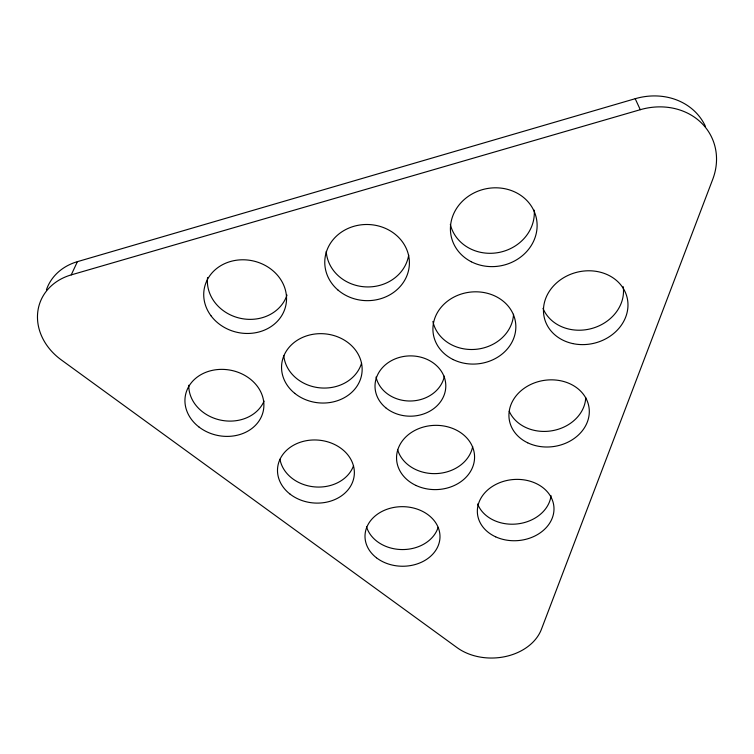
<?xml version="1.0" encoding="UTF-8"?>
<svg xmlns="http://www.w3.org/2000/svg" width="754" height="754" viewBox="0 0 754 754"><rect width="100%" height="100%" fill="white"/><g stroke="black" fill="none" stroke-linecap="round" stroke-linejoin="round"><path stroke-width="1.13" d="M71.225 274.89L640.278 109.698A64.684 56.701 -26.3 0 1 701.041 122.563A64.684 56.701 -26.3 0 1 712.747 179.292L541.41 629.307A50.801 38.567 -2.5 0 1 457.075 647.639L61.244 359.865A58.067 48.897 20.8 0 1 37.757 312.005A58.067 48.897 20.8 0 1 71.225 274.89L77.417 261.657L635.198 98.708A63.374 55.796 -27 0 1 705.499 126.531M635.198 98.708L640.278 109.698M46.428 289.772A56.984 48.284 21.1 0 1 77.417 261.657M408.706 255.069A41.508 37.559 1.8 0 1 365.878 286.897A41.508 37.559 1.8 0 1 326.218 251.431M353.569 465.661A37.813 31.187 5.1 0 1 314.654 486.896A37.813 31.187 5.1 0 1 279.97 459.243M585.745 397.631A39.604 33.035 -8.9 0 1 552.456 430.685A39.604 33.035 -8.9 0 1 509.252 411.326M264.06 401.081A38.972 32.874 11.3 0 1 220.63 420.119A38.972 32.874 11.3 0 1 188.783 385.237M438.14 527.31A36.852 29.51 0.6 0 1 402.165 549.562A36.852 29.51 0.6 0 1 366.519 526.726M287.001 295.059A40.848 36.107 12.8 0 1 240.29 318.292A40.848 36.107 12.8 0 1 207.557 277.557M534.228 210.159A42.686 38.633 -12.5 0 1 497.885 252.647A42.686 38.633 -12.5 0 1 450.317 224.419M623.209 286.671A41.79 36.032 -14.8 0 1 591.551 328.555A41.79 36.032 -14.8 0 1 542.984 308.329M551.042 495.67A37.709 30.311 -5.1 0 1 517.367 523.917A37.709 30.311 -5.1 0 1 477.612 503.974M472.683 446.519A38.322 31.781 -1.7 0 1 436.208 473.597A38.322 31.781 -1.7 0 1 397.537 449.441M513.54 314.248A40.754 35.598 -6.7 0 1 475.755 349.328A40.754 35.598 -6.7 0 1 432.89 321.44M361.581 363.089A39.604 34.222 5.4 0 1 319.856 387.848A39.604 34.222 5.4 0 1 283.777 355.502M444.37 376.161A34.75 29.792 -0.9 0 1 410.478 401.005A34.75 29.792 -0.9 0 1 376.02 377.038M338.046 290.101A42.328 38.086 1.9 0 0 408.263 271.619A42.328 38.086 1.9 0 0 354.946 226.012A42.328 38.086 1.9 0 0 338.046 290.101M290.149 494.19A38.492 31.517 5.1 0 0 353.513 479.252A38.492 31.517 5.1 0 0 304.135 441.156A38.492 31.517 5.1 0 0 290.149 494.19M527.677 442.796A40.339 33.421 -8.6 0 0 589.279 412.862A40.339 33.421 -8.6 0 0 530.392 384.625A40.339 33.421 -8.6 0 0 527.677 442.796M198.971 427A39.698 33.251 11.1 0 0 263.278 410.996A39.698 33.251 11.1 0 0 211.007 370.666A39.698 33.251 11.1 0 0 198.971 427M376.453 557.79A37.502 29.792 0.6 0 0 438.875 543.822A37.502 29.792 0.6 0 0 392.155 507.781A37.502 29.792 0.6 0 0 376.453 557.79M210.969 315.747A41.64 36.588 12.6 0 0 282.496 314.324A41.64 36.588 12.6 0 0 241.93 259.791A41.64 36.588 12.6 0 0 210.969 315.747M471.354 261.789A43.534 39.217 -12 0 0 537.112 226.304A43.534 39.217 -12 0 0 472.815 193.552A43.534 39.217 -12 0 0 471.354 261.789M572.663 343.56A42.61 36.522 -14.3 0 0 627.055 297.368A42.61 36.522 -14.3 0 0 557.442 282.156A42.61 36.522 -14.3 0 0 572.663 343.56M495.651 536.829A38.379 30.622 -4.9 0 0 553.983 509.647A38.379 30.622 -4.9 0 0 497.357 483.691A38.379 30.622 -4.9 0 0 495.651 536.829M416.199 485.548A39.02 32.13 -1.6 0 0 474.577 456.981A39.02 32.13 -1.6 0 0 415.906 429.893A39.02 32.13 -1.6 0 0 416.199 485.548M453.239 359.601A41.536 36.069 -6.4 0 0 515.849 327.227A41.536 36.069 -6.4 0 0 454.049 297.019A41.536 36.069 -6.4 0 0 453.239 359.601M294.729 393.334A40.348 34.637 5.4 0 0 361.232 376.698A40.348 34.637 5.4 0 0 309.592 335.012A40.348 34.637 5.4 0 0 294.729 393.334M385.756 407.773A35.4 30.151 -0.8 0 0 444.737 393.258A35.4 30.151 -0.8 0 0 400.723 357.076A35.4 30.151 -0.8 0 0 385.756 407.773"/></g></svg>
